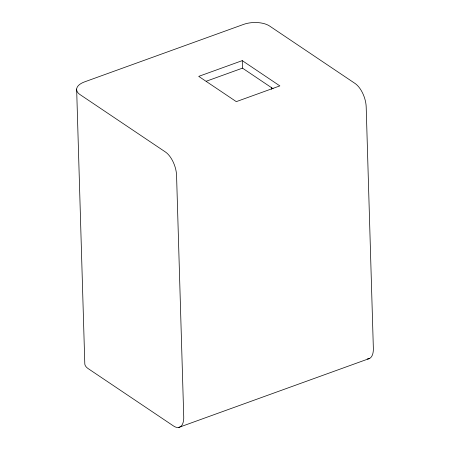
<?xml version="1.0" encoding="UTF-8"?>
<svg xmlns="http://www.w3.org/2000/svg" width="450" height="450" viewBox="0 0 450 450"><rect width="100%" height="100%" fill="white"/><g stroke="black" fill="none" stroke-linecap="round" stroke-linejoin="round"><path stroke-width="0.67" d="M242.263 60.632L198.714 76.376L236.301 101.633L279.849 85.894L242.263 60.632L242.482 68.141L273.133 88.74M206.196 81.259L242.482 68.141M178.813 427.399L369.557 358.459M271.356 87.188L271.418 89.291M76.646 89.055L84.78 363.077A18.658 9.045 -1.7 0 0 88.121 368.584L173.542 425.998A18.658 9.146 70.1 0 0 183.735 416.863L176.569 175.466A18.658 9.146 70.1 0 0 165.409 151.976L79.987 94.567A18.658 9.045 -1.7 0 1 84.6 81.866L243.636 24.384A18.658 9.045 -1.7 0 1 269.606 26.032L355.027 83.441A18.658 9.146 70.1 0 1 366.188 106.926L373.354 348.322A18.658 9.146 70.1 0 1 367.206 358.965"/></g></svg>
